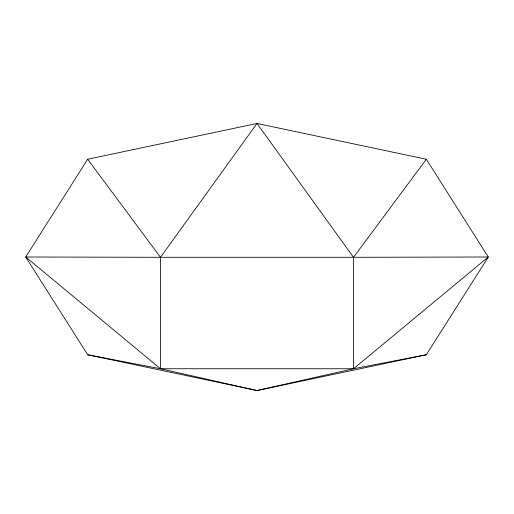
<?xml version="1.0" encoding="UTF-8"?>
<svg xmlns="http://www.w3.org/2000/svg" width="514" height="514" viewBox="0 0 514 514"><rect width="100%" height="100%" fill="white"/><g stroke="black" fill="none" stroke-linecap="round" stroke-linejoin="round"><path stroke-width="0.77" d="M87.676 159.244L25.7 257L87.676 354.756L257 390.537L426.324 354.756L488.3 257L426.324 159.244L257 123.463L87.676 159.244L160.484 257.308L160.484 368.75L257 390.537L353.516 368.75L426.324 354.756M160.484 368.75L25.7 257L160.484 257.308L257 123.463L353.516 257.308L353.516 368.75L160.484 368.75L87.676 354.756M160.484 257.308L353.516 257.308L426.324 159.244M353.516 368.75L488.3 257L353.516 257.308"/></g></svg>
